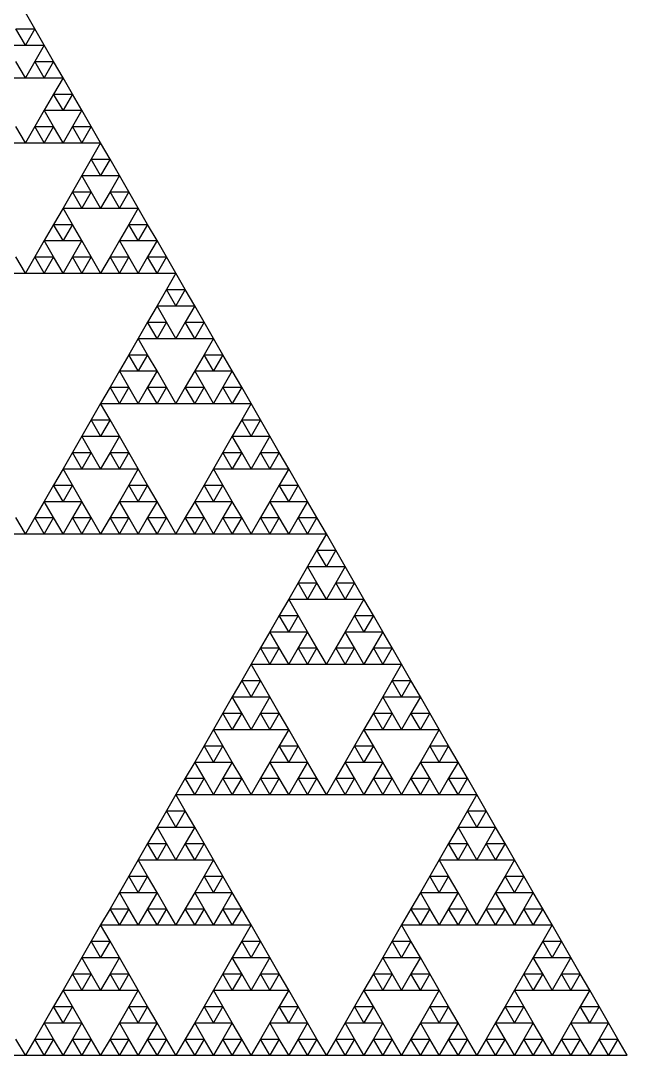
# Model space of a CAD drawing. Header units: metres. Extents: x -50 to 50, y -29 to 58.
# Drawn here: x 43.7 to 50, y -28.87 to -18.13 of the extents above; entities that cross this region are included whole.
import ezdxf

# ---------------------------------------------------------------- set-up
doc = ezdxf.new("R2010")
doc.units = ezdxf.units.M

msp = doc.modelspace()

# ---------------------------------------------------------------- linework, layer by layer
for p, q in [((43.8477, -18.2114), (43.75, -18.0422)), ((43.75, -18.3805), (43.6523, -18.2114)), ((43.6523, -18.2114), (43.8477, -18.2114)), ((43.8477, -18.2114), (43.75, -18.3805)), ((43.9453, -18.3805), (43.8477, -18.2114)), ((43.5547, -18.3805), (43.75, -18.3805)), ((43.75, -18.3805), (43.9453, -18.3805)), ((43.9453, -18.3805), (43.8477, -18.5496)), ((44.043, -18.5496), (43.9453, -18.3805)), ((43.75, -18.7188), (43.6523, -18.5496)), ((43.8477, -18.5496), (43.75, -18.7188)), ((43.9453, -18.7188), (43.8477, -18.5496)), ((43.8477, -18.5496), (44.043, -18.5496)), ((44.043, -18.5496), (43.9453, -18.7188)), ((44.1406, -18.7188), (44.043, -18.5496)), ((43.5547, -18.7188), (43.75, -18.7188)), ((43.75, -18.7188), (43.9453, -18.7188)), ((43.9453, -18.7188), (44.1406, -18.7188)), ((44.1406, -18.7188), (44.043, -18.8879)), ((44.2383, -18.8879), (44.1406, -18.7188)), ((44.043, -18.8879), (43.9453, -19.0571)), ((44.1406, -19.0571), (44.043, -18.8879)), ((44.043, -18.8879), (44.2383, -18.8879)), ((44.2383, -18.8879), (44.1406, -19.0571)), ((44.3359, -19.0571), (44.2383, -18.8879)), ((43.9453, -19.0571), (43.8477, -19.2262)), ((44.043, -19.2262), (43.9453, -19.0571)), ((43.9453, -19.0571), (44.1406, -19.0571)), ((44.1406, -19.0571), (44.3359, -19.0571)), ((44.3359, -19.0571), (44.2383, -19.2262)), ((44.4336, -19.2262), (44.3359, -19.0571)), ((43.75, -19.3954), (43.6523, -19.2262)), ((43.8477, -19.2262), (43.75, -19.3954)), ((43.9453, -19.3954), (43.8477, -19.2262)), ((43.8477, -19.2262), (44.043, -19.2262)), ((44.043, -19.2262), (43.9453, -19.3954)), ((44.1406, -19.3954), (44.043, -19.2262)), ((44.2383, -19.2262), (44.1406, -19.3954)), ((44.3359, -19.3954), (44.2383, -19.2262)), ((44.2383, -19.2262), (44.4336, -19.2262)), ((44.4336, -19.2262), (44.3359, -19.3954)), ((44.5312, -19.3954), (44.4336, -19.2262)), ((43.5547, -19.3954), (43.75, -19.3954)), ((43.75, -19.3954), (43.9453, -19.3954)), ((43.9453, -19.3954), (44.1406, -19.3954)), ((44.1406, -19.3954), (44.3359, -19.3954)), ((44.3359, -19.3954), (44.5312, -19.3954)), ((44.5312, -19.3954), (44.4336, -19.5645)), ((44.6289, -19.5645), (44.5312, -19.3954)), ((44.4336, -19.5645), (44.3359, -19.7337)), ((44.5312, -19.7337), (44.4336, -19.5645)), ((44.4336, -19.5645), (44.6289, -19.5645)), ((44.6289, -19.5645), (44.5312, -19.7337)), ((44.7266, -19.7337), (44.6289, -19.5645)), ((44.3359, -19.7337), (44.2383, -19.9028)), ((44.4336, -19.9028), (44.3359, -19.7337)), ((44.3359, -19.7337), (44.5312, -19.7337)), ((44.5312, -19.7337), (44.7266, -19.7337)), ((44.7266, -19.7337), (44.6289, -19.9028)), ((44.8242, -19.9028), (44.7266, -19.7337)), ((44.2383, -19.9028), (44.1406, -20.072)), ((44.3359, -20.072), (44.2383, -19.9028)), ((44.2383, -19.9028), (44.4336, -19.9028)), ((44.4336, -19.9028), (44.3359, -20.072)), ((44.5312, -20.072), (44.4336, -19.9028)), ((44.6289, -19.9028), (44.5312, -20.072)), ((44.7266, -20.072), (44.6289, -19.9028)), ((44.6289, -19.9028), (44.8242, -19.9028)), ((44.8242, -19.9028), (44.7266, -20.072)), ((44.9219, -20.072), (44.8242, -19.9028)), ((44.1406, -20.072), (44.043, -20.2411)), ((44.2383, -20.2411), (44.1406, -20.072)), ((44.1406, -20.072), (44.3359, -20.072)), ((44.3359, -20.072), (44.5312, -20.072)), ((44.5312, -20.072), (44.7266, -20.072)), ((44.7266, -20.072), (44.9219, -20.072)), ((44.9219, -20.072), (44.8242, -20.2411)), ((45.0195, -20.2411), (44.9219, -20.072)), ((44.043, -20.2411), (43.9453, -20.4102)), ((44.1406, -20.4102), (44.043, -20.2411)), ((44.043, -20.2411), (44.2383, -20.2411)), ((44.2383, -20.2411), (44.1406, -20.4102)), ((44.3359, -20.4102), (44.2383, -20.2411)), ((44.8242, -20.2411), (44.7266, -20.4102)), ((44.9219, -20.4102), (44.8242, -20.2411)), ((44.8242, -20.2411), (45.0195, -20.2411)), ((45.0195, -20.2411), (44.9219, -20.4102)), ((45.1172, -20.4102), (45.0195, -20.2411)), ((43.9453, -20.4102), (43.8477, -20.5794)), ((44.043, -20.5794), (43.9453, -20.4102)), ((43.9453, -20.4102), (44.1406, -20.4102)), ((44.1406, -20.4102), (44.3359, -20.4102)), ((44.3359, -20.4102), (44.2383, -20.5794)), ((44.4336, -20.5794), (44.3359, -20.4102)), ((44.7266, -20.4102), (44.6289, -20.5794)), ((44.8242, -20.5794), (44.7266, -20.4102)), ((44.7266, -20.4102), (44.9219, -20.4102)), ((44.9219, -20.4102), (45.1172, -20.4102)), ((45.1172, -20.4102), (45.0195, -20.5794)), ((45.2148, -20.5794), (45.1172, -20.4102)), ((43.75, -20.7485), (43.6523, -20.5794)), ((43.8477, -20.5794), (43.75, -20.7485)), ((43.9453, -20.7485), (43.8477, -20.5794)), ((43.8477, -20.5794), (44.043, -20.5794)), ((44.043, -20.5794), (43.9453, -20.7485)), ((44.1406, -20.7485), (44.043, -20.5794)), ((44.2383, -20.5794), (44.1406, -20.7485)), ((44.3359, -20.7485), (44.2383, -20.5794)), ((44.2383, -20.5794), (44.4336, -20.5794)), ((44.4336, -20.5794), (44.3359, -20.7485)), ((44.5312, -20.7485), (44.4336, -20.5794)), ((44.6289, -20.5794), (44.5312, -20.7485)), ((44.7266, -20.7485), (44.6289, -20.5794)), ((44.6289, -20.5794), (44.8242, -20.5794)), ((44.8242, -20.5794), (44.7266, -20.7485)), ((44.9219, -20.7485), (44.8242, -20.5794)), ((45.0195, -20.5794), (44.9219, -20.7485)), ((45.1172, -20.7485), (45.0195, -20.5794)), ((45.0195, -20.5794), (45.2148, -20.5794)), ((45.2148, -20.5794), (45.1172, -20.7485)), ((45.3125, -20.7485), (45.2148, -20.5794)), ((43.5547, -20.7485), (43.75, -20.7485)), ((43.75, -20.7485), (43.9453, -20.7485)), ((43.9453, -20.7485), (44.1406, -20.7485)), ((44.1406, -20.7485), (44.3359, -20.7485)), ((44.3359, -20.7485), (44.5312, -20.7485)), ((44.5312, -20.7485), (44.7266, -20.7485)), ((44.7266, -20.7485), (44.9219, -20.7485)), ((44.9219, -20.7485), (45.1172, -20.7485)), ((45.1172, -20.7485), (45.3125, -20.7485)), ((45.3125, -20.7485), (45.2148, -20.9177)), ((45.4102, -20.9177), (45.3125, -20.7485)), ((45.2148, -20.9177), (45.1172, -21.0868)), ((45.3125, -21.0868), (45.2148, -20.9177)), ((45.2148, -20.9177), (45.4102, -20.9177)), ((45.4102, -20.9177), (45.3125, -21.0868)), ((45.5078, -21.0868), (45.4102, -20.9177)), ((45.1172, -21.0868), (45.0195, -21.256)), ((45.2148, -21.256), (45.1172, -21.0868)), ((45.1172, -21.0868), (45.3125, -21.0868)), ((45.3125, -21.0868), (45.5078, -21.0868)), ((45.5078, -21.0868), (45.4102, -21.256)), ((45.6055, -21.256), (45.5078, -21.0868)), ((45.0195, -21.256), (44.9219, -21.4251)), ((45.1172, -21.4251), (45.0195, -21.256)), ((45.0195, -21.256), (45.2148, -21.256)), ((45.2148, -21.256), (45.1172, -21.4251)), ((45.3125, -21.4251), (45.2148, -21.256)), ((45.4102, -21.256), (45.3125, -21.4251)), ((45.5078, -21.4251), (45.4102, -21.256)), ((45.4102, -21.256), (45.6055, -21.256)), ((45.6055, -21.256), (45.5078, -21.4251)), ((45.7031, -21.4251), (45.6055, -21.256)), ((44.9219, -21.4251), (44.8242, -21.5943)), ((45.0195, -21.5943), (44.9219, -21.4251)), ((44.9219, -21.4251), (45.1172, -21.4251)), ((45.1172, -21.4251), (45.3125, -21.4251)), ((45.3125, -21.4251), (45.5078, -21.4251)), ((45.5078, -21.4251), (45.7031, -21.4251)), ((45.7031, -21.4251), (45.6055, -21.5943)), ((45.8008, -21.5943), (45.7031, -21.4251)), ((44.8242, -21.5943), (44.7266, -21.7634)), ((44.9219, -21.7634), (44.8242, -21.5943)), ((44.8242, -21.5943), (45.0195, -21.5943)), ((45.0195, -21.5943), (44.9219, -21.7634)), ((45.1172, -21.7634), (45.0195, -21.5943)), ((45.6055, -21.5943), (45.5078, -21.7634)), ((45.7031, -21.7634), (45.6055, -21.5943)), ((45.6055, -21.5943), (45.8008, -21.5943)), ((45.8008, -21.5943), (45.7031, -21.7634)), ((45.8984, -21.7634), (45.8008, -21.5943)), ((44.7266, -21.7634), (44.6289, -21.9325)), ((44.8242, -21.9325), (44.7266, -21.7634)), ((44.7266, -21.7634), (44.9219, -21.7634)), ((44.9219, -21.7634), (45.1172, -21.7634)), ((45.1172, -21.7634), (45.0195, -21.9325)), ((45.2148, -21.9325), (45.1172, -21.7634)), ((45.5078, -21.7634), (45.4102, -21.9325)), ((45.6055, -21.9325), (45.5078, -21.7634)), ((45.5078, -21.7634), (45.7031, -21.7634)), ((45.7031, -21.7634), (45.8984, -21.7634)), ((45.8984, -21.7634), (45.8008, -21.9325)), ((45.9961, -21.9325), (45.8984, -21.7634)), ((44.6289, -21.9325), (44.5312, -22.1017)), ((44.7266, -22.1017), (44.6289, -21.9325)), ((44.6289, -21.9325), (44.8242, -21.9325)), ((44.8242, -21.9325), (44.7266, -22.1017)), ((44.9219, -22.1017), (44.8242, -21.9325)), ((45.0195, -21.9325), (44.9219, -22.1017)), ((45.1172, -22.1017), (45.0195, -21.9325)), ((45.0195, -21.9325), (45.2148, -21.9325)), ((45.2148, -21.9325), (45.1172, -22.1017)), ((45.3125, -22.1017), (45.2148, -21.9325)), ((45.4102, -21.9325), (45.3125, -22.1017)), ((45.5078, -22.1017), (45.4102, -21.9325)), ((45.4102, -21.9325), (45.6055, -21.9325)), ((45.6055, -21.9325), (45.5078, -22.1017)), ((45.7031, -22.1017), (45.6055, -21.9325)), ((45.8008, -21.9325), (45.7031, -22.1017)), ((45.8984, -22.1017), (45.8008, -21.9325)), ((45.8008, -21.9325), (45.9961, -21.9325)), ((45.9961, -21.9325), (45.8984, -22.1017)), ((46.0938, -22.1017), (45.9961, -21.9325)), ((44.5312, -22.1017), (44.4336, -22.2708)), ((44.6289, -22.2708), (44.5312, -22.1017)), ((44.5312, -22.1017), (44.7266, -22.1017)), ((44.7266, -22.1017), (44.9219, -22.1017)), ((44.9219, -22.1017), (45.1172, -22.1017)), ((45.1172, -22.1017), (45.3125, -22.1017)), ((45.3125, -22.1017), (45.5078, -22.1017)), ((45.5078, -22.1017), (45.7031, -22.1017)), ((45.7031, -22.1017), (45.8984, -22.1017)), ((45.8984, -22.1017), (46.0938, -22.1017)), ((46.0938, -22.1017), (45.9961, -22.2708)), ((46.1914, -22.2708), (46.0938, -22.1017)), ((44.4336, -22.2708), (44.3359, -22.44)), ((44.5312, -22.44), (44.4336, -22.2708)), ((44.4336, -22.2708), (44.6289, -22.2708)), ((44.6289, -22.2708), (44.5312, -22.44)), ((44.7266, -22.44), (44.6289, -22.2708)), ((45.9961, -22.2708), (45.8984, -22.44)), ((46.0938, -22.44), (45.9961, -22.2708)), ((45.9961, -22.2708), (46.1914, -22.2708)), ((46.1914, -22.2708), (46.0938, -22.44)), ((46.2891, -22.44), (46.1914, -22.2708)), ((44.3359, -22.44), (44.2383, -22.6091)), ((44.4336, -22.6091), (44.3359, -22.44)), ((44.3359, -22.44), (44.5312, -22.44)), ((44.5312, -22.44), (44.7266, -22.44)), ((44.7266, -22.44), (44.6289, -22.6091)), ((44.8242, -22.6091), (44.7266, -22.44)), ((45.8984, -22.44), (45.8008, -22.6091)), ((45.9961, -22.6091), (45.8984, -22.44)), ((45.8984, -22.44), (46.0938, -22.44)), ((46.0938, -22.44), (46.2891, -22.44)), ((46.2891, -22.44), (46.1914, -22.6091)), ((46.3867, -22.6091), (46.2891, -22.44)), ((44.2383, -22.6091), (44.1406, -22.7783)), ((44.3359, -22.7783), (44.2383, -22.6091)), ((44.2383, -22.6091), (44.4336, -22.6091)), ((44.4336, -22.6091), (44.3359, -22.7783)), ((44.5312, -22.7783), (44.4336, -22.6091)), ((44.6289, -22.6091), (44.5312, -22.7783)), ((44.7266, -22.7783), (44.6289, -22.6091)), ((44.6289, -22.6091), (44.8242, -22.6091)), ((44.8242, -22.6091), (44.7266, -22.7783)), ((44.9219, -22.7783), (44.8242, -22.6091)), ((45.8008, -22.6091), (45.7031, -22.7783)), ((45.8984, -22.7783), (45.8008, -22.6091)), ((45.8008, -22.6091), (45.9961, -22.6091)), ((45.9961, -22.6091), (45.8984, -22.7783)), ((46.0938, -22.7783), (45.9961, -22.6091)), ((46.1914, -22.6091), (46.0938, -22.7783)), ((46.2891, -22.7783), (46.1914, -22.6091)), ((46.1914, -22.6091), (46.3867, -22.6091)), ((46.3867, -22.6091), (46.2891, -22.7783)), ((46.4844, -22.7783), (46.3867, -22.6091)), ((44.1406, -22.7783), (44.043, -22.9474)), ((44.2383, -22.9474), (44.1406, -22.7783)), ((44.1406, -22.7783), (44.3359, -22.7783)), ((44.3359, -22.7783), (44.5312, -22.7783)), ((44.5312, -22.7783), (44.7266, -22.7783)), ((44.7266, -22.7783), (44.9219, -22.7783)), ((44.9219, -22.7783), (44.8242, -22.9474)), ((45.0195, -22.9474), (44.9219, -22.7783)), ((45.7031, -22.7783), (45.6055, -22.9474)), ((45.8008, -22.9474), (45.7031, -22.7783)), ((45.7031, -22.7783), (45.8984, -22.7783)), ((45.8984, -22.7783), (46.0938, -22.7783)), ((46.0938, -22.7783), (46.2891, -22.7783)), ((46.2891, -22.7783), (46.4844, -22.7783)), ((46.4844, -22.7783), (46.3867, -22.9474)), ((46.582, -22.9474), (46.4844, -22.7783)), ((44.043, -22.9474), (43.9453, -23.1166)), ((44.1406, -23.1166), (44.043, -22.9474)), ((44.043, -22.9474), (44.2383, -22.9474)), ((44.2383, -22.9474), (44.1406, -23.1166)), ((44.3359, -23.1166), (44.2383, -22.9474)), ((44.8242, -22.9474), (44.7266, -23.1166)), ((44.9219, -23.1166), (44.8242, -22.9474)), ((44.8242, -22.9474), (45.0195, -22.9474)), ((45.0195, -22.9474), (44.9219, -23.1166)), ((45.1172, -23.1166), (45.0195, -22.9474)), ((45.6055, -22.9474), (45.5078, -23.1166)), ((45.7031, -23.1166), (45.6055, -22.9474)), ((45.6055, -22.9474), (45.8008, -22.9474)), ((45.8008, -22.9474), (45.7031, -23.1166)), ((45.8984, -23.1166), (45.8008, -22.9474)), ((46.3867, -22.9474), (46.2891, -23.1166)), ((46.4844, -23.1166), (46.3867, -22.9474)), ((46.3867, -22.9474), (46.582, -22.9474)), ((46.582, -22.9474), (46.4844, -23.1166)), ((46.6797, -23.1166), (46.582, -22.9474)), ((43.9453, -23.1166), (43.8477, -23.2857)), ((44.043, -23.2857), (43.9453, -23.1166)), ((43.9453, -23.1166), (44.1406, -23.1166)), ((44.1406, -23.1166), (44.3359, -23.1166)), ((44.3359, -23.1166), (44.2383, -23.2857)), ((44.4336, -23.2857), (44.3359, -23.1166)), ((44.7266, -23.1166), (44.6289, -23.2857)), ((44.8242, -23.2857), (44.7266, -23.1166)), ((44.7266, -23.1166), (44.9219, -23.1166)), ((44.9219, -23.1166), (45.1172, -23.1166)), ((45.1172, -23.1166), (45.0195, -23.2857)), ((45.2148, -23.2857), (45.1172, -23.1166)), ((45.5078, -23.1166), (45.4102, -23.2857)), ((45.6055, -23.2857), (45.5078, -23.1166)), ((45.5078, -23.1166), (45.7031, -23.1166)), ((45.7031, -23.1166), (45.8984, -23.1166)), ((45.8984, -23.1166), (45.8008, -23.2857)), ((45.9961, -23.2857), (45.8984, -23.1166)), ((46.2891, -23.1166), (46.1914, -23.2857)), ((46.3867, -23.2857), (46.2891, -23.1166)), ((46.2891, -23.1166), (46.4844, -23.1166)), ((46.4844, -23.1166), (46.6797, -23.1166)), ((46.6797, -23.1166), (46.582, -23.2857)), ((46.7773, -23.2857), (46.6797, -23.1166)), ((43.75, -23.4549), (43.6523, -23.2857)), ((43.8477, -23.2857), (43.75, -23.4549)), ((43.9453, -23.4549), (43.8477, -23.2857)), ((43.8477, -23.2857), (44.043, -23.2857)), ((44.043, -23.2857), (43.9453, -23.4549)), ((44.1406, -23.4549), (44.043, -23.2857)), ((44.2383, -23.2857), (44.1406, -23.4549)), ((44.3359, -23.4549), (44.2383, -23.2857)), ((44.2383, -23.2857), (44.4336, -23.2857)), ((44.4336, -23.2857), (44.3359, -23.4549)), ((44.5312, -23.4549), (44.4336, -23.2857)), ((44.6289, -23.2857), (44.5312, -23.4549)), ((44.7266, -23.4549), (44.6289, -23.2857)), ((44.6289, -23.2857), (44.8242, -23.2857)), ((44.8242, -23.2857), (44.7266, -23.4549)), ((44.9219, -23.4549), (44.8242, -23.2857)), ((45.0195, -23.2857), (44.9219, -23.4549)), ((45.1172, -23.4549), (45.0195, -23.2857)), ((45.0195, -23.2857), (45.2148, -23.2857)), ((45.2148, -23.2857), (45.1172, -23.4549)), ((45.3125, -23.4549), (45.2148, -23.2857)), ((45.4102, -23.2857), (45.3125, -23.4549)), ((45.5078, -23.4549), (45.4102, -23.2857)), ((45.4102, -23.2857), (45.6055, -23.2857)), ((45.6055, -23.2857), (45.5078, -23.4549)), ((45.7031, -23.4549), (45.6055, -23.2857)), ((45.8008, -23.2857), (45.7031, -23.4549)), ((45.8984, -23.4549), (45.8008, -23.2857)), ((45.8008, -23.2857), (45.9961, -23.2857)), ((45.9961, -23.2857), (45.8984, -23.4549)), ((46.0938, -23.4549), (45.9961, -23.2857)), ((46.1914, -23.2857), (46.0938, -23.4549)), ((46.2891, -23.4549), (46.1914, -23.2857)), ((46.1914, -23.2857), (46.3867, -23.2857)), ((46.3867, -23.2857), (46.2891, -23.4549)), ((46.4844, -23.4549), (46.3867, -23.2857)), ((46.582, -23.2857), (46.4844, -23.4549)), ((46.6797, -23.4549), (46.582, -23.2857)), ((46.582, -23.2857), (46.7773, -23.2857)), ((46.7773, -23.2857), (46.6797, -23.4549)), ((46.875, -23.4549), (46.7773, -23.2857)), ((43.5547, -23.4549), (43.75, -23.4549)), ((43.75, -23.4549), (43.9453, -23.4549)), ((43.9453, -23.4549), (44.1406, -23.4549)), ((44.1406, -23.4549), (44.3359, -23.4549)), ((44.3359, -23.4549), (44.5312, -23.4549)), ((44.5312, -23.4549), (44.7266, -23.4549)), ((44.7266, -23.4549), (44.9219, -23.4549)), ((44.9219, -23.4549), (45.1172, -23.4549)), ((45.1172, -23.4549), (45.3125, -23.4549)), ((45.3125, -23.4549), (45.5078, -23.4549)), ((45.5078, -23.4549), (45.7031, -23.4549)), ((45.7031, -23.4549), (45.8984, -23.4549)), ((45.8984, -23.4549), (46.0938, -23.4549)), ((46.0938, -23.4549), (46.2891, -23.4549)), ((46.2891, -23.4549), (46.4844, -23.4549)), ((46.4844, -23.4549), (46.6797, -23.4549)), ((46.6797, -23.4549), (46.875, -23.4549)), ((46.875, -23.4549), (46.7773, -23.624)), ((46.9727, -23.624), (46.875, -23.4549)), ((46.7773, -23.624), (46.6797, -23.7932)), ((46.875, -23.7932), (46.7773, -23.624)), ((46.7773, -23.624), (46.9727, -23.624)), ((46.9727, -23.624), (46.875, -23.7932)), ((47.0703, -23.7932), (46.9727, -23.624)), ((46.6797, -23.7932), (46.582, -23.9623)), ((46.7773, -23.9623), (46.6797, -23.7932)), ((46.6797, -23.7932), (46.875, -23.7932)), ((46.875, -23.7932), (47.0703, -23.7932)), ((47.0703, -23.7932), (46.9727, -23.9623)), ((47.168, -23.9623), (47.0703, -23.7932)), ((46.582, -23.9623), (46.4844, -24.1314)), ((46.6797, -24.1314), (46.582, -23.9623)), ((46.582, -23.9623), (46.7773, -23.9623)), ((46.7773, -23.9623), (46.6797, -24.1314)), ((46.875, -24.1314), (46.7773, -23.9623)), ((46.9727, -23.9623), (46.875, -24.1314)), ((47.0703, -24.1314), (46.9727, -23.9623)), ((46.9727, -23.9623), (47.168, -23.9623)), ((47.168, -23.9623), (47.0703, -24.1314)), ((47.2656, -24.1314), (47.168, -23.9623)), ((46.4844, -24.1314), (46.3867, -24.3006)), ((46.582, -24.3006), (46.4844, -24.1314)), ((46.4844, -24.1314), (46.6797, -24.1314)), ((46.6797, -24.1314), (46.875, -24.1314)), ((46.875, -24.1314), (47.0703, -24.1314)), ((47.0703, -24.1314), (47.2656, -24.1314)), ((47.2656, -24.1314), (47.168, -24.3006)), ((47.3633, -24.3006), (47.2656, -24.1314)), ((46.3867, -24.3006), (46.2891, -24.4697)), ((46.4844, -24.4697), (46.3867, -24.3006)), ((46.3867, -24.3006), (46.582, -24.3006)), ((46.582, -24.3006), (46.4844, -24.4697)), ((46.6797, -24.4697), (46.582, -24.3006)), ((47.168, -24.3006), (47.0703, -24.4697)), ((47.2656, -24.4697), (47.168, -24.3006)), ((47.168, -24.3006), (47.3633, -24.3006)), ((47.3633, -24.3006), (47.2656, -24.4697)), ((47.4609, -24.4697), (47.3633, -24.3006)), ((46.2891, -24.4697), (46.1914, -24.6389)), ((46.3867, -24.6389), (46.2891, -24.4697)), ((46.2891, -24.4697), (46.4844, -24.4697)), ((46.4844, -24.4697), (46.6797, -24.4697)), ((46.6797, -24.4697), (46.582, -24.6389)), ((46.7773, -24.6389), (46.6797, -24.4697)), ((47.0703, -24.4697), (46.9727, -24.6389)), ((47.168, -24.6389), (47.0703, -24.4697)), ((47.0703, -24.4697), (47.2656, -24.4697)), ((47.2656, -24.4697), (47.4609, -24.4697)), ((47.4609, -24.4697), (47.3633, -24.6389)), ((47.5586, -24.6389), (47.4609, -24.4697)), ((46.1914, -24.6389), (46.0938, -24.808)), ((46.2891, -24.808), (46.1914, -24.6389)), ((46.1914, -24.6389), (46.3867, -24.6389)), ((46.3867, -24.6389), (46.2891, -24.808)), ((46.4844, -24.808), (46.3867, -24.6389)), ((46.582, -24.6389), (46.4844, -24.808)), ((46.6797, -24.808), (46.582, -24.6389)), ((46.582, -24.6389), (46.7773, -24.6389)), ((46.7773, -24.6389), (46.6797, -24.808)), ((46.875, -24.808), (46.7773, -24.6389)), ((46.9727, -24.6389), (46.875, -24.808)), ((47.0703, -24.808), (46.9727, -24.6389)), ((46.9727, -24.6389), (47.168, -24.6389)), ((47.168, -24.6389), (47.0703, -24.808)), ((47.2656, -24.808), (47.168, -24.6389)), ((47.3633, -24.6389), (47.2656, -24.808)), ((47.4609, -24.808), (47.3633, -24.6389)), ((47.3633, -24.6389), (47.5586, -24.6389)), ((47.5586, -24.6389), (47.4609, -24.808)), ((47.6562, -24.808), (47.5586, -24.6389)), ((46.0938, -24.808), (45.9961, -24.9772)), ((46.1914, -24.9772), (46.0938, -24.808)), ((46.0938, -24.808), (46.2891, -24.808)), ((46.2891, -24.808), (46.4844, -24.808)), ((46.4844, -24.808), (46.6797, -24.808)), ((46.6797, -24.808), (46.875, -24.808)), ((46.875, -24.808), (47.0703, -24.808)), ((47.0703, -24.808), (47.2656, -24.808)), ((47.2656, -24.808), (47.4609, -24.808)), ((47.4609, -24.808), (47.6562, -24.808)), ((47.6562, -24.808), (47.5586, -24.9772)), ((47.7539, -24.9772), (47.6562, -24.808)), ((45.9961, -24.9772), (45.8984, -25.1463)), ((46.0938, -25.1463), (45.9961, -24.9772)), ((45.9961, -24.9772), (46.1914, -24.9772)), ((46.1914, -24.9772), (46.0938, -25.1463)), ((46.2891, -25.1463), (46.1914, -24.9772)), ((47.5586, -24.9772), (47.4609, -25.1463)), ((47.6562, -25.1463), (47.5586, -24.9772)), ((47.5586, -24.9772), (47.7539, -24.9772)), ((47.7539, -24.9772), (47.6562, -25.1463)), ((47.8516, -25.1463), (47.7539, -24.9772)), ((45.8984, -25.1463), (45.8008, -25.3155)), ((45.9961, -25.3155), (45.8984, -25.1463)), ((45.8984, -25.1463), (46.0938, -25.1463)), ((46.0938, -25.1463), (46.2891, -25.1463)), ((46.2891, -25.1463), (46.1914, -25.3155)), ((46.3867, -25.3155), (46.2891, -25.1463)), ((47.4609, -25.1463), (47.3633, -25.3155)), ((47.5586, -25.3155), (47.4609, -25.1463)), ((47.4609, -25.1463), (47.6562, -25.1463)), ((47.6562, -25.1463), (47.8516, -25.1463)), ((47.8516, -25.1463), (47.7539, -25.3155)), ((47.9492, -25.3155), (47.8516, -25.1463)), ((45.8008, -25.3155), (45.7031, -25.4846)), ((45.8984, -25.4846), (45.8008, -25.3155)), ((45.8008, -25.3155), (45.9961, -25.3155)), ((45.9961, -25.3155), (45.8984, -25.4846)), ((46.0938, -25.4846), (45.9961, -25.3155)), ((46.1914, -25.3155), (46.0938, -25.4846)), ((46.2891, -25.4846), (46.1914, -25.3155)), ((46.1914, -25.3155), (46.3867, -25.3155)), ((46.3867, -25.3155), (46.2891, -25.4846)), ((46.4844, -25.4846), (46.3867, -25.3155)), ((47.3633, -25.3155), (47.2656, -25.4846)), ((47.4609, -25.4846), (47.3633, -25.3155)), ((47.3633, -25.3155), (47.5586, -25.3155)), ((47.5586, -25.3155), (47.4609, -25.4846)), ((47.6562, -25.4846), (47.5586, -25.3155)), ((47.7539, -25.3155), (47.6562, -25.4846)), ((47.8516, -25.4846), (47.7539, -25.3155)), ((47.7539, -25.3155), (47.9492, -25.3155)), ((47.9492, -25.3155), (47.8516, -25.4846)), ((48.0469, -25.4846), (47.9492, -25.3155)), ((45.7031, -25.4846), (45.6055, -25.6538)), ((45.8008, -25.6538), (45.7031, -25.4846)), ((45.7031, -25.4846), (45.8984, -25.4846)), ((45.8984, -25.4846), (46.0938, -25.4846)), ((46.0938, -25.4846), (46.2891, -25.4846)), ((46.2891, -25.4846), (46.4844, -25.4846)), ((46.4844, -25.4846), (46.3867, -25.6538)), ((46.582, -25.6538), (46.4844, -25.4846)), ((47.2656, -25.4846), (47.168, -25.6538)), ((47.3633, -25.6538), (47.2656, -25.4846)), ((47.2656, -25.4846), (47.4609, -25.4846)), ((47.4609, -25.4846), (47.6562, -25.4846)), ((47.6562, -25.4846), (47.8516, -25.4846)), ((47.8516, -25.4846), (48.0469, -25.4846)), ((48.0469, -25.4846), (47.9492, -25.6538)), ((48.1445, -25.6538), (48.0469, -25.4846)), ((45.6055, -25.6538), (45.5078, -25.8229)), ((45.7031, -25.8229), (45.6055, -25.6538)), ((45.6055, -25.6538), (45.8008, -25.6538)), ((45.8008, -25.6538), (45.7031, -25.8229)), ((45.8984, -25.8229), (45.8008, -25.6538)), ((46.3867, -25.6538), (46.2891, -25.8229)), ((46.4844, -25.8229), (46.3867, -25.6538)), ((46.3867, -25.6538), (46.582, -25.6538)), ((46.582, -25.6538), (46.4844, -25.8229)), ((46.6797, -25.8229), (46.582, -25.6538)), ((47.168, -25.6538), (47.0703, -25.8229)), ((47.2656, -25.8229), (47.168, -25.6538)), ((47.168, -25.6538), (47.3633, -25.6538)), ((47.3633, -25.6538), (47.2656, -25.8229)), ((47.4609, -25.8229), (47.3633, -25.6538)), ((47.9492, -25.6538), (47.8516, -25.8229)), ((48.0469, -25.8229), (47.9492, -25.6538)), ((47.9492, -25.6538), (48.1445, -25.6538)), ((48.1445, -25.6538), (48.0469, -25.8229)), ((48.2422, -25.8229), (48.1445, -25.6538)), ((45.5078, -25.8229), (45.4102, -25.992)), ((45.6055, -25.992), (45.5078, -25.8229)), ((45.5078, -25.8229), (45.7031, -25.8229)), ((45.7031, -25.8229), (45.8984, -25.8229)), ((45.8984, -25.8229), (45.8008, -25.992)), ((45.9961, -25.992), (45.8984, -25.8229)), ((46.2891, -25.8229), (46.1914, -25.992)), ((46.3867, -25.992), (46.2891, -25.8229)), ((46.2891, -25.8229), (46.4844, -25.8229)), ((46.4844, -25.8229), (46.6797, -25.8229)), ((46.6797, -25.8229), (46.582, -25.992)), ((46.7773, -25.992), (46.6797, -25.8229)), ((47.0703, -25.8229), (46.9727, -25.992)), ((47.168, -25.992), (47.0703, -25.8229)), ((47.0703, -25.8229), (47.2656, -25.8229)), ((47.2656, -25.8229), (47.4609, -25.8229)), ((47.4609, -25.8229), (47.3633, -25.992)), ((47.5586, -25.992), (47.4609, -25.8229)), ((47.8516, -25.8229), (47.7539, -25.992)), ((47.9492, -25.992), (47.8516, -25.8229)), ((47.8516, -25.8229), (48.0469, -25.8229)), ((48.0469, -25.8229), (48.2422, -25.8229)), ((48.2422, -25.8229), (48.1445, -25.992)), ((48.3398, -25.992), (48.2422, -25.8229)), ((45.4102, -25.992), (45.3125, -26.1612)), ((45.5078, -26.1612), (45.4102, -25.992)), ((45.4102, -25.992), (45.6055, -25.992)), ((45.6055, -25.992), (45.5078, -26.1612)), ((45.7031, -26.1612), (45.6055, -25.992)), ((45.8008, -25.992), (45.7031, -26.1612)), ((45.8984, -26.1612), (45.8008, -25.992)), ((45.8008, -25.992), (45.9961, -25.992)), ((45.9961, -25.992), (45.8984, -26.1612)), ((46.0938, -26.1612), (45.9961, -25.992)), ((46.1914, -25.992), (46.0938, -26.1612)), ((46.2891, -26.1612), (46.1914, -25.992)), ((46.1914, -25.992), (46.3867, -25.992)), ((46.3867, -25.992), (46.2891, -26.1612)), ((46.4844, -26.1612), (46.3867, -25.992)), ((46.582, -25.992), (46.4844, -26.1612)), ((46.6797, -26.1612), (46.582, -25.992)), ((46.582, -25.992), (46.7773, -25.992)), ((46.7773, -25.992), (46.6797, -26.1612)), ((46.875, -26.1612), (46.7773, -25.992)), ((46.9727, -25.992), (46.875, -26.1612)), ((47.0703, -26.1612), (46.9727, -25.992)), ((46.9727, -25.992), (47.168, -25.992)), ((47.168, -25.992), (47.0703, -26.1612)), ((47.2656, -26.1612), (47.168, -25.992)), ((47.3633, -25.992), (47.2656, -26.1612)), ((47.4609, -26.1612), (47.3633, -25.992)), ((47.3633, -25.992), (47.5586, -25.992)), ((47.5586, -25.992), (47.4609, -26.1612)), ((47.6562, -26.1612), (47.5586, -25.992)), ((47.7539, -25.992), (47.6562, -26.1612)), ((47.8516, -26.1612), (47.7539, -25.992)), ((47.7539, -25.992), (47.9492, -25.992)), ((47.9492, -25.992), (47.8516, -26.1612)), ((48.0469, -26.1612), (47.9492, -25.992)), ((48.1445, -25.992), (48.0469, -26.1612)), ((48.2422, -26.1612), (48.1445, -25.992)), ((48.1445, -25.992), (48.3398, -25.992)), ((48.3398, -25.992), (48.2422, -26.1612)), ((48.4375, -26.1612), (48.3398, -25.992)), ((45.3125, -26.1612), (45.2148, -26.3303)), ((45.4102, -26.3303), (45.3125, -26.1612)), ((45.3125, -26.1612), (45.5078, -26.1612)), ((45.5078, -26.1612), (45.7031, -26.1612)), ((45.7031, -26.1612), (45.8984, -26.1612)), ((45.8984, -26.1612), (46.0938, -26.1612)), ((46.0938, -26.1612), (46.2891, -26.1612)), ((46.2891, -26.1612), (46.4844, -26.1612)), ((46.4844, -26.1612), (46.6797, -26.1612)), ((46.6797, -26.1612), (46.875, -26.1612)), ((46.875, -26.1612), (47.0703, -26.1612)), ((47.0703, -26.1612), (47.2656, -26.1612)), ((47.2656, -26.1612), (47.4609, -26.1612)), ((47.4609, -26.1612), (47.6562, -26.1612)), ((47.6562, -26.1612), (47.8516, -26.1612)), ((47.8516, -26.1612), (48.0469, -26.1612)), ((48.0469, -26.1612), (48.2422, -26.1612)), ((48.2422, -26.1612), (48.4375, -26.1612)), ((48.4375, -26.1612), (48.3398, -26.3303)), ((48.5352, -26.3303), (48.4375, -26.1612)), ((45.2148, -26.3303), (45.1172, -26.4995)), ((45.3125, -26.4995), (45.2148, -26.3303)), ((45.2148, -26.3303), (45.4102, -26.3303)), ((45.4102, -26.3303), (45.3125, -26.4995)), ((45.5078, -26.4995), (45.4102, -26.3303)), ((48.3398, -26.3303), (48.2422, -26.4995)), ((48.4375, -26.4995), (48.3398, -26.3303)), ((48.3398, -26.3303), (48.5352, -26.3303)), ((48.5352, -26.3303), (48.4375, -26.4995)), ((48.6328, -26.4995), (48.5352, -26.3303)), ((45.1172, -26.4995), (45.0195, -26.6686)), ((45.2148, -26.6686), (45.1172, -26.4995)), ((45.1172, -26.4995), (45.3125, -26.4995)), ((45.3125, -26.4995), (45.5078, -26.4995)), ((45.5078, -26.4995), (45.4102, -26.6686)), ((45.6055, -26.6686), (45.5078, -26.4995)), ((48.2422, -26.4995), (48.1445, -26.6686)), ((48.3398, -26.6686), (48.2422, -26.4995)), ((48.2422, -26.4995), (48.4375, -26.4995)), ((48.4375, -26.4995), (48.6328, -26.4995)), ((48.6328, -26.4995), (48.5352, -26.6686)), ((48.7305, -26.6686), (48.6328, -26.4995)), ((45.0195, -26.6686), (44.9219, -26.8378)), ((45.1172, -26.8378), (45.0195, -26.6686)), ((45.0195, -26.6686), (45.2148, -26.6686)), ((45.2148, -26.6686), (45.1172, -26.8378)), ((45.3125, -26.8378), (45.2148, -26.6686)), ((45.4102, -26.6686), (45.3125, -26.8378)), ((45.5078, -26.8378), (45.4102, -26.6686)), ((45.4102, -26.6686), (45.6055, -26.6686)), ((45.6055, -26.6686), (45.5078, -26.8378)), ((45.7031, -26.8378), (45.6055, -26.6686)), ((48.1445, -26.6686), (48.0469, -26.8378)), ((48.2422, -26.8378), (48.1445, -26.6686)), ((48.1445, -26.6686), (48.3398, -26.6686)), ((48.3398, -26.6686), (48.2422, -26.8378)), ((48.4375, -26.8378), (48.3398, -26.6686)), ((48.5352, -26.6686), (48.4375, -26.8378)), ((48.6328, -26.8378), (48.5352, -26.6686)), ((48.5352, -26.6686), (48.7305, -26.6686)), ((48.7305, -26.6686), (48.6328, -26.8378)), ((48.8281, -26.8378), (48.7305, -26.6686)), ((44.9219, -26.8378), (44.8242, -27.0069)), ((45.0195, -27.0069), (44.9219, -26.8378)), ((44.9219, -26.8378), (45.1172, -26.8378)), ((45.1172, -26.8378), (45.3125, -26.8378)), ((45.3125, -26.8378), (45.5078, -26.8378)), ((45.5078, -26.8378), (45.7031, -26.8378)), ((45.7031, -26.8378), (45.6055, -27.0069)), ((45.8008, -27.0069), (45.7031, -26.8378)), ((48.0469, -26.8378), (47.9492, -27.0069)), ((48.1445, -27.0069), (48.0469, -26.8378)), ((48.0469, -26.8378), (48.2422, -26.8378)), ((48.2422, -26.8378), (48.4375, -26.8378)), ((48.4375, -26.8378), (48.6328, -26.8378)), ((48.6328, -26.8378), (48.8281, -26.8378)), ((48.8281, -26.8378), (48.7305, -27.0069)), ((48.9258, -27.0069), (48.8281, -26.8378)), ((44.8242, -27.0069), (44.7266, -27.1761)), ((44.9219, -27.1761), (44.8242, -27.0069)), ((44.8242, -27.0069), (45.0195, -27.0069)), ((45.0195, -27.0069), (44.9219, -27.1761)), ((45.1172, -27.1761), (45.0195, -27.0069)), ((45.6055, -27.0069), (45.5078, -27.1761)), ((45.7031, -27.1761), (45.6055, -27.0069)), ((45.6055, -27.0069), (45.8008, -27.0069)), ((45.8008, -27.0069), (45.7031, -27.1761)), ((45.8984, -27.1761), (45.8008, -27.0069)), ((47.9492, -27.0069), (47.8516, -27.1761)), ((48.0469, -27.1761), (47.9492, -27.0069)), ((47.9492, -27.0069), (48.1445, -27.0069)), ((48.1445, -27.0069), (48.0469, -27.1761)), ((48.2422, -27.1761), (48.1445, -27.0069)), ((48.7305, -27.0069), (48.6328, -27.1761)), ((48.8281, -27.1761), (48.7305, -27.0069)), ((48.7305, -27.0069), (48.9258, -27.0069)), ((48.9258, -27.0069), (48.8281, -27.1761)), ((49.0234, -27.1761), (48.9258, -27.0069)), ((44.7266, -27.1761), (44.6289, -27.3452)), ((44.8242, -27.3452), (44.7266, -27.1761)), ((44.7266, -27.1761), (44.9219, -27.1761)), ((44.9219, -27.1761), (45.1172, -27.1761)), ((45.1172, -27.1761), (45.0195, -27.3452)), ((45.2148, -27.3452), (45.1172, -27.1761)), ((45.5078, -27.1761), (45.4102, -27.3452)), ((45.6055, -27.3452), (45.5078, -27.1761)), ((45.5078, -27.1761), (45.7031, -27.1761)), ((45.7031, -27.1761), (45.8984, -27.1761)), ((45.8984, -27.1761), (45.8008, -27.3452)), ((45.9961, -27.3452), (45.8984, -27.1761)), ((47.8516, -27.1761), (47.7539, -27.3452)), ((47.9492, -27.3452), (47.8516, -27.1761)), ((47.8516, -27.1761), (48.0469, -27.1761)), ((48.0469, -27.1761), (48.2422, -27.1761)), ((48.2422, -27.1761), (48.1445, -27.3452)), ((48.3398, -27.3452), (48.2422, -27.1761)), ((48.6328, -27.1761), (48.5352, -27.3452)), ((48.7305, -27.3452), (48.6328, -27.1761)), ((48.6328, -27.1761), (48.8281, -27.1761)), ((48.8281, -27.1761), (49.0234, -27.1761)), ((49.0234, -27.1761), (48.9258, -27.3452)), ((49.1211, -27.3452), (49.0234, -27.1761)), ((44.6289, -27.3452), (44.5312, -27.5143)), ((44.7266, -27.5143), (44.6289, -27.3452)), ((44.6289, -27.3452), (44.8242, -27.3452)), ((44.8242, -27.3452), (44.7266, -27.5143)), ((44.9219, -27.5143), (44.8242, -27.3452)), ((45.0195, -27.3452), (44.9219, -27.5143)), ((45.1172, -27.5143), (45.0195, -27.3452)), ((45.0195, -27.3452), (45.2148, -27.3452)), ((45.2148, -27.3452), (45.1172, -27.5143)), ((45.3125, -27.5143), (45.2148, -27.3452)), ((45.4102, -27.3452), (45.3125, -27.5143)), ((45.5078, -27.5143), (45.4102, -27.3452)), ((45.4102, -27.3452), (45.6055, -27.3452)), ((45.6055, -27.3452), (45.5078, -27.5143)), ((45.7031, -27.5143), (45.6055, -27.3452)), ((45.8008, -27.3452), (45.7031, -27.5143)), ((45.8984, -27.5143), (45.8008, -27.3452)), ((45.8008, -27.3452), (45.9961, -27.3452)), ((45.9961, -27.3452), (45.8984, -27.5143)), ((46.0938, -27.5143), (45.9961, -27.3452)), ((47.7539, -27.3452), (47.6562, -27.5143)), ((47.8516, -27.5143), (47.7539, -27.3452)), ((47.7539, -27.3452), (47.9492, -27.3452)), ((47.9492, -27.3452), (47.8516, -27.5143)), ((48.0469, -27.5143), (47.9492, -27.3452)), ((48.1445, -27.3452), (48.0469, -27.5143)), ((48.2422, -27.5143), (48.1445, -27.3452)), ((48.1445, -27.3452), (48.3398, -27.3452)), ((48.3398, -27.3452), (48.2422, -27.5143)), ((48.4375, -27.5143), (48.3398, -27.3452)), ((48.5352, -27.3452), (48.4375, -27.5143)), ((48.6328, -27.5143), (48.5352, -27.3452)), ((48.5352, -27.3452), (48.7305, -27.3452)), ((48.7305, -27.3452), (48.6328, -27.5143)), ((48.8281, -27.5143), (48.7305, -27.3452)), ((48.9258, -27.3452), (48.8281, -27.5143)), ((49.0234, -27.5143), (48.9258, -27.3452)), ((48.9258, -27.3452), (49.1211, -27.3452)), ((49.1211, -27.3452), (49.0234, -27.5143)), ((49.2188, -27.5143), (49.1211, -27.3452)), ((44.5312, -27.5144), (44.4336, -27.6835)), ((44.5312, -27.5143), (44.7266, -27.5143)), ((44.6289, -27.6835), (44.5312, -27.5144)), ((44.7266, -27.5143), (44.9219, -27.5143)), ((44.9219, -27.5143), (45.1172, -27.5143)), ((45.1172, -27.5143), (45.3125, -27.5143)), ((45.3125, -27.5143), (45.5078, -27.5143)), ((45.5078, -27.5143), (45.7031, -27.5143)), ((45.7031, -27.5143), (45.8984, -27.5143)), ((45.8984, -27.5143), (46.0938, -27.5143)), ((46.0938, -27.5144), (45.9961, -27.6835)), ((46.1914, -27.6835), (46.0938, -27.5144)), ((47.6562, -27.5144), (47.5586, -27.6835)), ((47.6562, -27.5143), (47.8516, -27.5143)), ((47.7539, -27.6835), (47.6562, -27.5144)), ((47.8516, -27.5143), (48.0469, -27.5143)), ((48.0469, -27.5143), (48.2422, -27.5143)), ((48.2422, -27.5143), (48.4375, -27.5143)), ((48.4375, -27.5143), (48.6328, -27.5143)), ((48.6328, -27.5143), (48.8281, -27.5143)), ((48.8281, -27.5143), (49.0234, -27.5143)), ((49.0234, -27.5143), (49.2188, -27.5143)), ((49.2188, -27.5144), (49.1211, -27.6835)), ((49.3164, -27.6835), (49.2188, -27.5144)), ((44.4336, -27.6835), (44.3359, -27.8527)), ((44.5312, -27.8527), (44.4336, -27.6835)), ((44.4336, -27.6835), (44.6289, -27.6835)), ((44.6289, -27.6835), (44.5312, -27.8527)), ((44.7266, -27.8527), (44.6289, -27.6835)), ((45.9961, -27.6835), (45.8984, -27.8527)), ((46.0938, -27.8527), (45.9961, -27.6835)), ((45.9961, -27.6835), (46.1914, -27.6835)), ((46.1914, -27.6835), (46.0938, -27.8527)), ((46.2891, -27.8527), (46.1914, -27.6835)), ((47.5586, -27.6835), (47.4609, -27.8527)), ((47.6562, -27.8527), (47.5586, -27.6835)), ((47.5586, -27.6835), (47.7539, -27.6835)), ((47.7539, -27.6835), (47.6562, -27.8527)), ((47.8516, -27.8527), (47.7539, -27.6835)), ((49.1211, -27.6835), (49.0234, -27.8527)), ((49.2188, -27.8527), (49.1211, -27.6835)), ((49.1211, -27.6835), (49.3164, -27.6835)), ((49.3164, -27.6835), (49.2188, -27.8527)), ((49.4141, -27.8527), (49.3164, -27.6835)), ((44.3359, -27.8527), (44.2383, -28.0218)), ((44.4336, -28.0218), (44.3359, -27.8527)), ((44.3359, -27.8527), (44.5312, -27.8527)), ((44.5312, -27.8527), (44.7266, -27.8527)), ((44.7266, -27.8527), (44.6289, -28.0218)), ((44.8242, -28.0218), (44.7266, -27.8527)), ((45.8984, -27.8527), (45.8008, -28.0218)), ((45.9961, -28.0218), (45.8984, -27.8527)), ((45.8984, -27.8527), (46.0938, -27.8527)), ((46.0938, -27.8527), (46.2891, -27.8527)), ((46.2891, -27.8527), (46.1914, -28.0218)), ((46.3867, -28.0218), (46.2891, -27.8527)), ((47.4609, -27.8527), (47.3633, -28.0218)), ((47.5586, -28.0218), (47.4609, -27.8527)), ((47.4609, -27.8527), (47.6562, -27.8527)), ((47.6562, -27.8527), (47.8516, -27.8527)), ((47.8516, -27.8527), (47.7539, -28.0218)), ((47.9492, -28.0218), (47.8516, -27.8527)), ((49.0234, -27.8527), (48.9258, -28.0218)), ((49.1211, -28.0218), (49.0234, -27.8527)), ((49.0234, -27.8527), (49.2188, -27.8527)), ((49.2188, -27.8527), (49.4141, -27.8527)), ((49.4141, -27.8527), (49.3164, -28.0218)), ((49.5117, -28.0218), (49.4141, -27.8527)), ((44.2383, -28.0218), (44.1406, -28.1909)), ((44.3359, -28.1909), (44.2383, -28.0218)), ((44.2383, -28.0218), (44.4336, -28.0218)), ((44.4336, -28.0218), (44.3359, -28.1909)), ((44.5312, -28.1909), (44.4336, -28.0218)), ((44.6289, -28.0218), (44.5312, -28.1909)), ((44.7266, -28.1909), (44.6289, -28.0218)), ((44.6289, -28.0218), (44.8242, -28.0218)), ((44.8242, -28.0218), (44.7266, -28.1909)), ((44.9219, -28.1909), (44.8242, -28.0218)), ((45.8008, -28.0218), (45.7031, -28.1909)), ((45.8984, -28.1909), (45.8008, -28.0218)), ((45.8008, -28.0218), (45.9961, -28.0218)), ((45.9961, -28.0218), (45.8984, -28.1909)), ((46.0938, -28.1909), (45.9961, -28.0218)), ((46.1914, -28.0218), (46.0938, -28.1909)), ((46.2891, -28.1909), (46.1914, -28.0218)), ((46.1914, -28.0218), (46.3867, -28.0218)), ((46.3867, -28.0218), (46.2891, -28.1909)), ((46.4844, -28.1909), (46.3867, -28.0218)), ((47.3633, -28.0218), (47.2656, -28.1909)), ((47.4609, -28.1909), (47.3633, -28.0218)), ((47.3633, -28.0218), (47.5586, -28.0218)), ((47.5586, -28.0218), (47.4609, -28.1909)), ((47.6562, -28.1909), (47.5586, -28.0218)), ((47.7539, -28.0218), (47.6562, -28.1909)), ((47.8516, -28.1909), (47.7539, -28.0218)), ((47.7539, -28.0218), (47.9492, -28.0218)), ((47.9492, -28.0218), (47.8516, -28.1909)), ((48.0469, -28.1909), (47.9492, -28.0218)), ((48.9258, -28.0218), (48.8281, -28.1909)), ((49.0234, -28.1909), (48.9258, -28.0218)), ((48.9258, -28.0218), (49.1211, -28.0218)), ((49.1211, -28.0218), (49.0234, -28.1909)), ((49.2188, -28.1909), (49.1211, -28.0218)), ((49.3164, -28.0218), (49.2188, -28.1909)), ((49.4141, -28.1909), (49.3164, -28.0218)), ((49.3164, -28.0218), (49.5117, -28.0218)), ((49.5117, -28.0218), (49.4141, -28.1909)), ((49.6094, -28.1909), (49.5117, -28.0218)), ((44.1406, -28.1909), (44.043, -28.3601)), ((44.2383, -28.3601), (44.1406, -28.1909)), ((44.1406, -28.1909), (44.3359, -28.1909)), ((44.3359, -28.1909), (44.5312, -28.1909)), ((44.5312, -28.1909), (44.7266, -28.1909)), ((44.7266, -28.1909), (44.9219, -28.1909)), ((44.9219, -28.1909), (44.8242, -28.3601)), ((45.0195, -28.3601), (44.9219, -28.1909)), ((45.7031, -28.1909), (45.6055, -28.3601)), ((45.8008, -28.3601), (45.7031, -28.1909)), ((45.7031, -28.1909), (45.8984, -28.1909)), ((45.8984, -28.1909), (46.0938, -28.1909)), ((46.0938, -28.1909), (46.2891, -28.1909)), ((46.2891, -28.1909), (46.4844, -28.1909)), ((46.4844, -28.1909), (46.3867, -28.3601)), ((46.582, -28.3601), (46.4844, -28.1909)), ((47.2656, -28.1909), (47.168, -28.3601)), ((47.3633, -28.3601), (47.2656, -28.1909)), ((47.2656, -28.1909), (47.4609, -28.1909)), ((47.4609, -28.1909), (47.6562, -28.1909)), ((47.6562, -28.1909), (47.8516, -28.1909)), ((47.8516, -28.1909), (48.0469, -28.1909)), ((48.0469, -28.1909), (47.9492, -28.3601)), ((48.1445, -28.3601), (48.0469, -28.1909)), ((48.8281, -28.1909), (48.7305, -28.3601)), ((48.9258, -28.3601), (48.8281, -28.1909)), ((48.8281, -28.1909), (49.0234, -28.1909)), ((49.0234, -28.1909), (49.2188, -28.1909)), ((49.2188, -28.1909), (49.4141, -28.1909)), ((49.4141, -28.1909), (49.6094, -28.1909)), ((49.6094, -28.1909), (49.5117, -28.3601)), ((49.707, -28.3601), (49.6094, -28.1909)), ((44.043, -28.3601), (43.9453, -28.5292)), ((44.1406, -28.5292), (44.043, -28.3601)), ((44.043, -28.3601), (44.2383, -28.3601)), ((44.2383, -28.3601), (44.1406, -28.5292)), ((44.3359, -28.5292), (44.2383, -28.3601)), ((44.8242, -28.3601), (44.7266, -28.5292)), ((44.9219, -28.5292), (44.8242, -28.3601)), ((44.8242, -28.3601), (45.0195, -28.3601)), ((45.0195, -28.3601), (44.9219, -28.5292)), ((45.1172, -28.5292), (45.0195, -28.3601)), ((45.6055, -28.3601), (45.5078, -28.5292)), ((45.7031, -28.5292), (45.6055, -28.3601)), ((45.6055, -28.3601), (45.8008, -28.3601)), ((45.8008, -28.3601), (45.7031, -28.5292)), ((45.8984, -28.5292), (45.8008, -28.3601)), ((46.3867, -28.3601), (46.2891, -28.5292)), ((46.4844, -28.5292), (46.3867, -28.3601)), ((46.3867, -28.3601), (46.582, -28.3601)), ((46.582, -28.3601), (46.4844, -28.5292)), ((46.6797, -28.5292), (46.582, -28.3601)), ((47.168, -28.3601), (47.0703, -28.5292)), ((47.2656, -28.5292), (47.168, -28.3601)), ((47.168, -28.3601), (47.3633, -28.3601)), ((47.3633, -28.3601), (47.2656, -28.5292)), ((47.4609, -28.5292), (47.3633, -28.3601)), ((47.9492, -28.3601), (47.8516, -28.5292)), ((48.0469, -28.5292), (47.9492, -28.3601)), ((47.9492, -28.3601), (48.1445, -28.3601)), ((48.1445, -28.3601), (48.0469, -28.5292)), ((48.2422, -28.5292), (48.1445, -28.3601)), ((48.7305, -28.3601), (48.6328, -28.5292)), ((48.8281, -28.5292), (48.7305, -28.3601)), ((48.7305, -28.3601), (48.9258, -28.3601)), ((48.9258, -28.3601), (48.8281, -28.5292)), ((49.0234, -28.5292), (48.9258, -28.3601)), ((49.5117, -28.3601), (49.4141, -28.5292)), ((49.6094, -28.5292), (49.5117, -28.3601)), ((49.5117, -28.3601), (49.707, -28.3601)), ((49.707, -28.3601), (49.6094, -28.5292)), ((49.8047, -28.5292), (49.707, -28.3601)), ((43.9453, -28.5292), (43.8477, -28.6984)), ((44.043, -28.6984), (43.9453, -28.5292)), ((43.9453, -28.5292), (44.1406, -28.5292)), ((44.1406, -28.5292), (44.3359, -28.5292)), ((44.3359, -28.5292), (44.2383, -28.6984)), ((44.4336, -28.6984), (44.3359, -28.5292)), ((44.7266, -28.5292), (44.6289, -28.6984)), ((44.8242, -28.6984), (44.7266, -28.5292)), ((44.7266, -28.5292), (44.9219, -28.5292)), ((44.9219, -28.5292), (45.1172, -28.5292)), ((45.1172, -28.5292), (45.0195, -28.6984)), ((45.2148, -28.6984), (45.1172, -28.5292)), ((45.5078, -28.5292), (45.4102, -28.6984)), ((45.6055, -28.6984), (45.5078, -28.5292)), ((45.5078, -28.5292), (45.7031, -28.5292)), ((45.7031, -28.5292), (45.8984, -28.5292)), ((45.8984, -28.5292), (45.8008, -28.6984)), ((45.9961, -28.6984), (45.8984, -28.5292)), ((46.2891, -28.5292), (46.1914, -28.6984)), ((46.3867, -28.6984), (46.2891, -28.5292)), ((46.2891, -28.5292), (46.4844, -28.5292)), ((46.4844, -28.5292), (46.6797, -28.5292)), ((46.6797, -28.5292), (46.582, -28.6984)), ((46.7773, -28.6984), (46.6797, -28.5292)), ((47.0703, -28.5292), (46.9727, -28.6984)), ((47.168, -28.6984), (47.0703, -28.5292)), ((47.0703, -28.5292), (47.2656, -28.5292)), ((47.2656, -28.5292), (47.4609, -28.5292)), ((47.4609, -28.5292), (47.3633, -28.6984)), ((47.5586, -28.6984), (47.4609, -28.5292)), ((47.8516, -28.5292), (47.7539, -28.6984)), ((47.9492, -28.6984), (47.8516, -28.5292)), ((47.8516, -28.5292), (48.0469, -28.5292)), ((48.0469, -28.5292), (48.2422, -28.5292)), ((48.2422, -28.5292), (48.1445, -28.6984)), ((48.3398, -28.6984), (48.2422, -28.5292)), ((48.6328, -28.5292), (48.5352, -28.6984)), ((48.7305, -28.6984), (48.6328, -28.5292)), ((48.6328, -28.5292), (48.8281, -28.5292)), ((48.8281, -28.5292), (49.0234, -28.5292)), ((49.0234, -28.5292), (48.9258, -28.6984)), ((49.1211, -28.6984), (49.0234, -28.5292)), ((49.4141, -28.5292), (49.3164, -28.6984)), ((49.5117, -28.6984), (49.4141, -28.5292)), ((49.4141, -28.5292), (49.6094, -28.5292)), ((49.6094, -28.5292), (49.8047, -28.5292)), ((49.8047, -28.5292), (49.707, -28.6984)), ((49.9023, -28.6984), (49.8047, -28.5292)), ((43.75, -28.8675), (43.6523, -28.6984)), ((43.8477, -28.6984), (43.75, -28.8675)), ((43.9453, -28.8675), (43.8477, -28.6984)), ((43.8477, -28.6984), (44.043, -28.6984)), ((44.043, -28.6984), (43.9453, -28.8675)), ((44.1406, -28.8675), (44.043, -28.6984)), ((44.2383, -28.6984), (44.1406, -28.8675)), ((44.3359, -28.8675), (44.2383, -28.6984)), ((44.2383, -28.6984), (44.4336, -28.6984)), ((44.4336, -28.6984), (44.3359, -28.8675)), ((44.5312, -28.8675), (44.4336, -28.6984)), ((44.6289, -28.6984), (44.5312, -28.8675)), ((44.7266, -28.8675), (44.6289, -28.6984)), ((44.6289, -28.6984), (44.8242, -28.6984)), ((44.8242, -28.6984), (44.7266, -28.8675)), ((44.9219, -28.8675), (44.8242, -28.6984)), ((45.0195, -28.6984), (44.9219, -28.8675)), ((45.1172, -28.8675), (45.0195, -28.6984)), ((45.0195, -28.6984), (45.2148, -28.6984)), ((45.2148, -28.6984), (45.1172, -28.8675)), ((45.3125, -28.8675), (45.2148, -28.6984)), ((45.4102, -28.6984), (45.3125, -28.8675)), ((45.5078, -28.8675), (45.4102, -28.6984)), ((45.4102, -28.6984), (45.6055, -28.6984)), ((45.6055, -28.6984), (45.5078, -28.8675)), ((45.7031, -28.8675), (45.6055, -28.6984)), ((45.8008, -28.6984), (45.7031, -28.8675)), ((45.8984, -28.8675), (45.8008, -28.6984)), ((45.8008, -28.6984), (45.9961, -28.6984)), ((45.9961, -28.6984), (45.8984, -28.8675)), ((46.0938, -28.8675), (45.9961, -28.6984)), ((46.1914, -28.6984), (46.0938, -28.8675)), ((46.2891, -28.8675), (46.1914, -28.6984)), ((46.1914, -28.6984), (46.3867, -28.6984)), ((46.3867, -28.6984), (46.2891, -28.8675)), ((46.4844, -28.8675), (46.3867, -28.6984)), ((46.582, -28.6984), (46.4844, -28.8675)), ((46.6797, -28.8675), (46.582, -28.6984)), ((46.582, -28.6984), (46.7773, -28.6984)), ((46.7773, -28.6984), (46.6797, -28.8675)), ((46.875, -28.8675), (46.7773, -28.6984)), ((46.9727, -28.6984), (46.875, -28.8675)), ((47.0703, -28.8675), (46.9727, -28.6984)), ((46.9727, -28.6984), (47.168, -28.6984)), ((47.168, -28.6984), (47.0703, -28.8675)), ((47.2656, -28.8675), (47.168, -28.6984)), ((47.3633, -28.6984), (47.2656, -28.8675)), ((47.4609, -28.8675), (47.3633, -28.6984)), ((47.3633, -28.6984), (47.5586, -28.6984)), ((47.5586, -28.6984), (47.4609, -28.8675)), ((47.6562, -28.8675), (47.5586, -28.6984)), ((47.7539, -28.6984), (47.6562, -28.8675)), ((47.8516, -28.8675), (47.7539, -28.6984)), ((47.7539, -28.6984), (47.9492, -28.6984)), ((47.9492, -28.6984), (47.8516, -28.8675)), ((48.0469, -28.8675), (47.9492, -28.6984)), ((48.1445, -28.6984), (48.0469, -28.8675)), ((48.2422, -28.8675), (48.1445, -28.6984)), ((48.1445, -28.6984), (48.3398, -28.6984)), ((48.3398, -28.6984), (48.2422, -28.8675)), ((48.4375, -28.8675), (48.3398, -28.6984)), ((48.5352, -28.6984), (48.4375, -28.8675)), ((48.6328, -28.8675), (48.5352, -28.6984)), ((48.5352, -28.6984), (48.7305, -28.6984)), ((48.7305, -28.6984), (48.6328, -28.8675)), ((48.8281, -28.8675), (48.7305, -28.6984)), ((48.9258, -28.6984), (48.8281, -28.8675)), ((49.0234, -28.8675), (48.9258, -28.6984)), ((48.9258, -28.6984), (49.1211, -28.6984)), ((49.1211, -28.6984), (49.0234, -28.8675)), ((49.2188, -28.8675), (49.1211, -28.6984)), ((49.3164, -28.6984), (49.2188, -28.8675)), ((49.4141, -28.8675), (49.3164, -28.6984)), ((49.3164, -28.6984), (49.5117, -28.6984)), ((49.5117, -28.6984), (49.4141, -28.8675)), ((49.6094, -28.8675), (49.5117, -28.6984)), ((49.707, -28.6984), (49.6094, -28.8675)), ((49.8047, -28.8675), (49.707, -28.6984)), ((49.707, -28.6984), (49.9023, -28.6984)), ((49.9023, -28.6984), (49.8047, -28.8675)), ((50, -28.8675), (49.9023, -28.6984)), ((43.5547, -28.8675), (43.75, -28.8675)), ((43.75, -28.8675), (43.9453, -28.8675)), ((43.9453, -28.8675), (44.1406, -28.8675)), ((44.1406, -28.8675), (44.3359, -28.8675)), ((44.3359, -28.8675), (44.5312, -28.8675)), ((44.5312, -28.8675), (44.7266, -28.8675)), ((44.7266, -28.8675), (44.9219, -28.8675)), ((44.9219, -28.8675), (45.1172, -28.8675)), ((45.1172, -28.8675), (45.3125, -28.8675)), ((45.3125, -28.8675), (45.5078, -28.8675)), ((45.5078, -28.8675), (45.7031, -28.8675)), ((45.7031, -28.8675), (45.8984, -28.8675)), ((45.8984, -28.8675), (46.0938, -28.8675)), ((46.0938, -28.8675), (46.2891, -28.8675)), ((46.2891, -28.8675), (46.4844, -28.8675)), ((46.4844, -28.8675), (46.6797, -28.8675)), ((46.6797, -28.8675), (46.875, -28.8675)), ((46.875, -28.8675), (47.0703, -28.8675)), ((47.0703, -28.8675), (47.2656, -28.8675)), ((47.2656, -28.8675), (47.4609, -28.8675)), ((47.4609, -28.8675), (47.6562, -28.8675)), ((47.6562, -28.8675), (47.8516, -28.8675)), ((47.8516, -28.8675), (48.0469, -28.8675)), ((48.0469, -28.8675), (48.2422, -28.8675)), ((48.2422, -28.8675), (48.4375, -28.8675)), ((48.4375, -28.8675), (48.6328, -28.8675)), ((48.6328, -28.8675), (48.8281, -28.8675)), ((48.8281, -28.8675), (49.0234, -28.8675)), ((49.0234, -28.8675), (49.2188, -28.8675)), ((49.2188, -28.8675), (49.4141, -28.8675)), ((49.4141, -28.8675), (49.6094, -28.8675)), ((49.6094, -28.8675), (49.8047, -28.8675)), ((49.8047, -28.8675), (50, -28.8675))]:
    msp.add_line(p, q)

doc.saveas('drawing.dxf')
